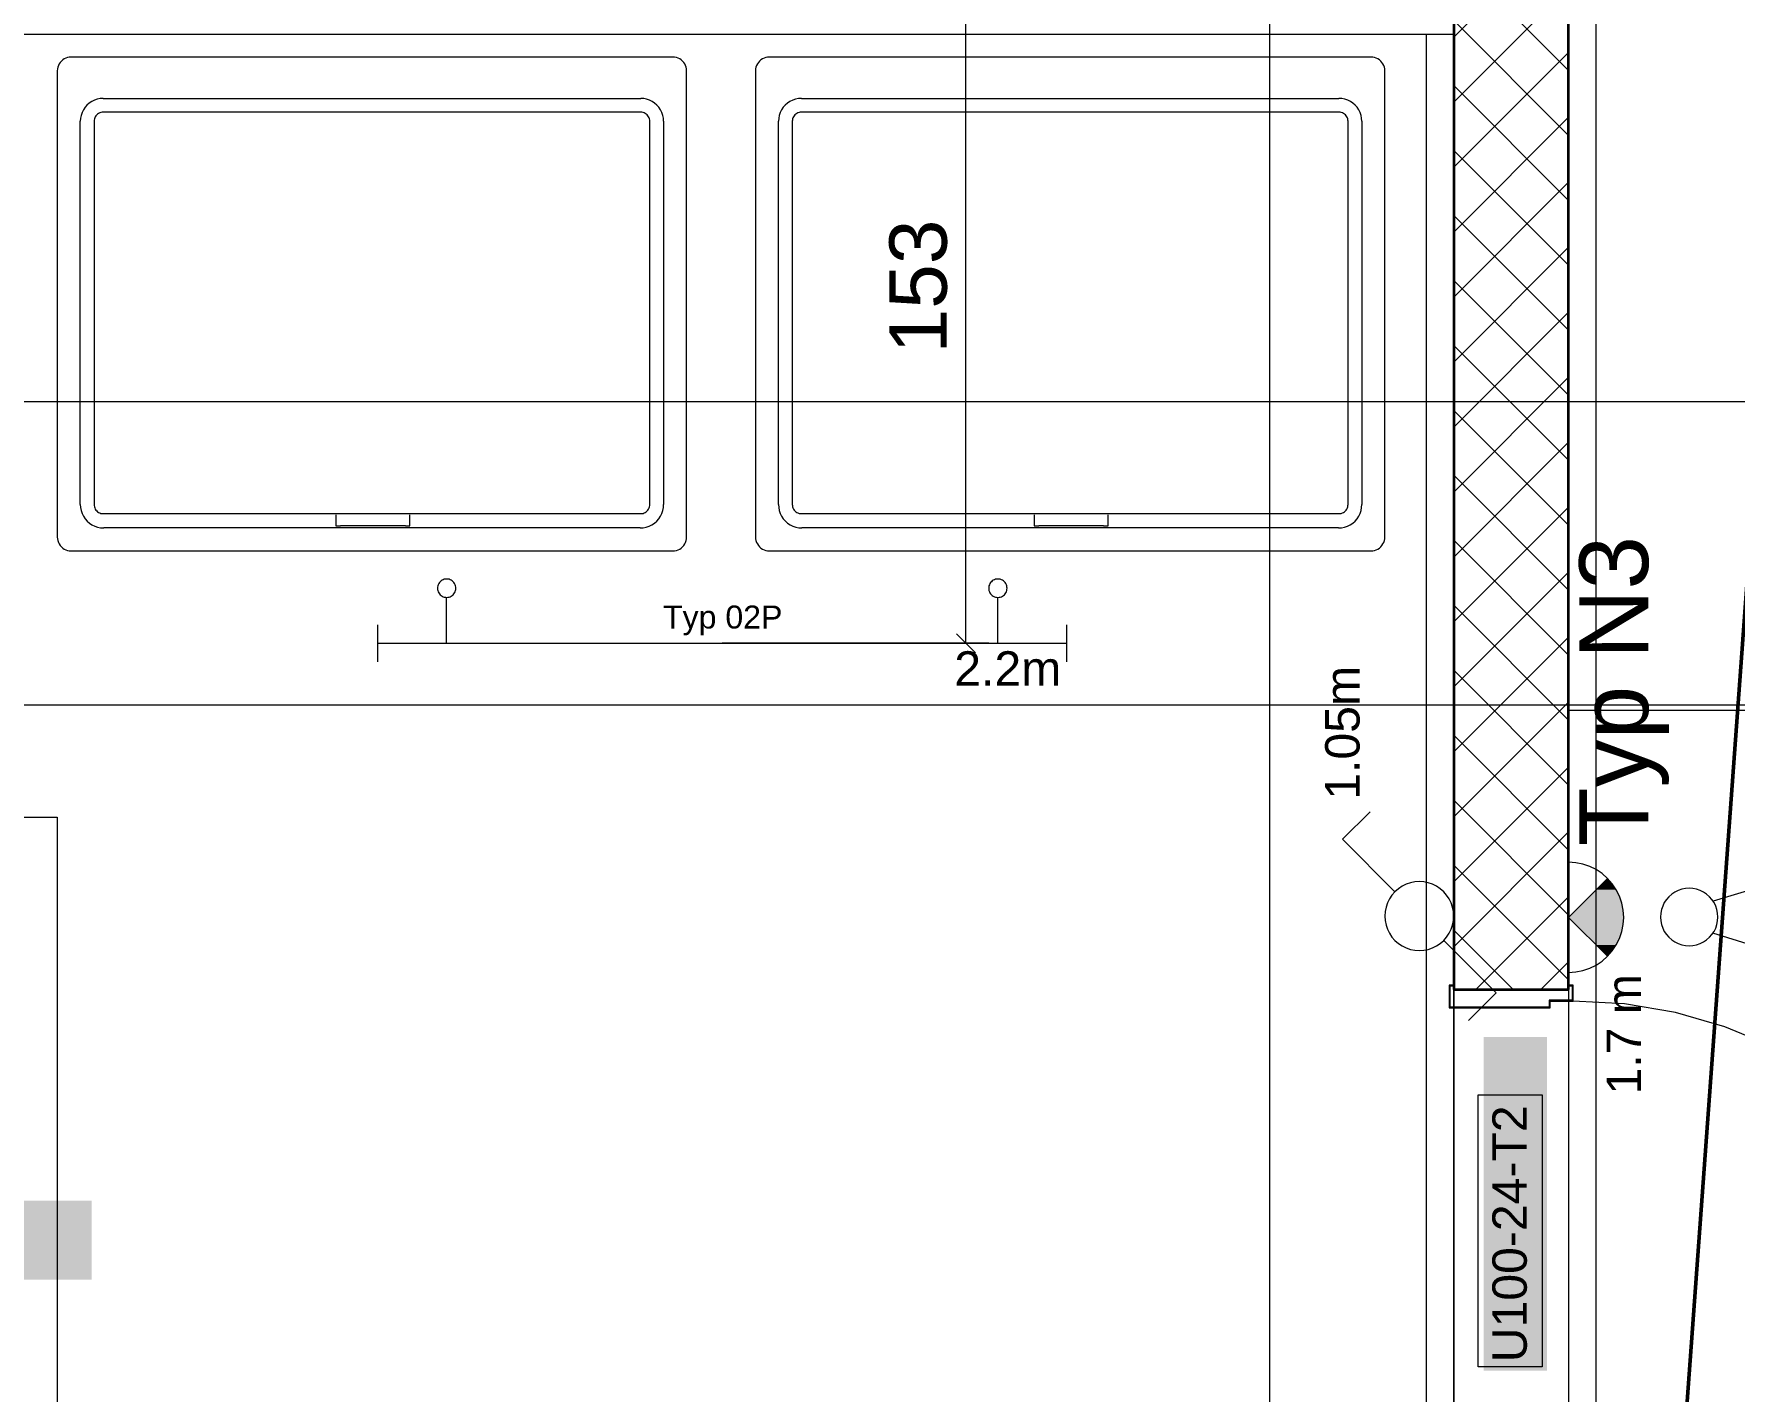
# Model space of a CAD drawing. Extents: x -1132 to 613, y -179 to 712.
# Drawn here: x -597 to -523, y -80.6 to -21.5 of the extents above; entities that cross this region are included whole.
import ezdxf
from ezdxf.lldxf.tags import DXFTag

# ---------------------------------------------------------------- set-up
doc = ezdxf.new("R2010")
doc.units = 0
doc.layers.get('0').update_dxf_attribs({"lineweight": 13})
for name, color, linetype, lineweight in [('A-DETL-____-HDLN', 7, '_Verdeckte Linien_', 9), ('A-DOOR-____-IDEN', 7, 'Continuous', 5), ('A-DOOR-____-OTLN', 7, 'Continuous', 9), ('A-DOOR-FRAM-MCUT', 7, 'Continuous', 9), ('A-DOOR-OPNG-OTLN', 7, 'Continuous', 9), ('A-FLOR-____-OTLN', 7, 'Continuous', 9), ('A-FLOR-____-OVHD', 7, 'Strichpunkt - Fein', 9), ('A-WALL-____-MCUT', 7, 'Continuous', 35), ('A-WALL-____-PATT', 7, 'Continuous', 35), ('Q-SPCQ-____-OTLN', 7, 'Continuous', 9), ('S-GRID-____-OTLN', 7, 'Continuous', 5), ('Text', 7, 'Continuous', 5)]:
    doc.layers.add(name, color=color, linetype=linetype, lineweight=lineweight)
for name, color, linetype, lineweight, true_color in [('EL01_VVV_Mass', 7, 'Continuous', 13, 0xb2b200), ('EL01_WAN_Leuchten', 7, 'Continuous', 13, 0x0080ff), ('EL01_WAN_Leuchtentyp', 7, 'Continuous', 13, 0x0099ff), ('EL01_WAN_Licht', 7, 'Continuous', 13, 0x0080ff), ('EL01_WAN_Notbeleuchtungen', 7, 'Continuous', 13, 0x009900), ('EL01_WAN_Notbeleuchtungentyp', 7, 'Continuous', 13, 0x009900), ('X_Geometrie', 3, 'Continuous', 50, 0x00ff00)]:
    doc.layers.add(name, color=color, linetype=linetype, lineweight=lineweight, true_color=true_color)
doc.styles.get("Standard").update_dxf_attribs({"font": 'arial.ttf'})
tags = doc.linetypes.add('_Rasterlinie_', pattern=[0.375, 0.2, -0.05, 0.075, -0.05]).pattern_tags.tags
tags[10:11] = [DXFTag(74, 4), DXFTag(75, 0), DXFTag(340, '0'), DXFTag(46, 1.0), DXFTag(50, 0.0), DXFTag(44, 0.0), DXFTag(45, 0.0)]
tags[8:9] = [DXFTag(74, 4), DXFTag(75, 0), DXFTag(340, '0'), DXFTag(46, 1.0), DXFTag(50, 0.0), DXFTag(44, 0.0), DXFTag(45, 0.0)]
tags[6:7] = [DXFTag(74, 4), DXFTag(75, 0), DXFTag(340, '0'), DXFTag(46, 1.0), DXFTag(50, 0.0), DXFTag(44, 0.0), DXFTag(45, 0.0)]
tags[4:5] = [DXFTag(74, 4), DXFTag(75, 0), DXFTag(340, '0'), DXFTag(46, 1.0), DXFTag(50, 0.0), DXFTag(44, 0.0), DXFTag(45, 0.0)]
tags = doc.linetypes.add('_Verdeckte Linien_', pattern=[0.15, 0.1, -0.05]).pattern_tags.tags
tags[6:7] = [DXFTag(74, 4), DXFTag(75, 0), DXFTag(340, '0'), DXFTag(46, 1.0), DXFTag(50, 0.0), DXFTag(44, 0.0), DXFTag(45, 0.0)]
tags[4:5] = [DXFTag(74, 4), DXFTag(75, 0), DXFTag(340, '0'), DXFTag(46, 1.0), DXFTag(50, 0.0), DXFTag(44, 0.0), DXFTag(45, 0.0)]
tags = doc.linetypes.add('Grundrissdarstellung Sturz', pattern=[0.25, 0.15, -0.05, 0, -0.05]).pattern_tags.tags
tags[10:11] = [DXFTag(74, 4), DXFTag(75, 0), DXFTag(340, '0'), DXFTag(46, 1.0), DXFTag(50, 0.0), DXFTag(44, 0.0), DXFTag(45, 0.0)]
tags[8:9] = [DXFTag(74, 4), DXFTag(75, 0), DXFTag(340, '0'), DXFTag(46, 1.0), DXFTag(50, 0.0), DXFTag(44, 0.0), DXFTag(45, 0.0)]
tags[6:7] = [DXFTag(74, 4), DXFTag(75, 0), DXFTag(340, '0'), DXFTag(46, 1.0), DXFTag(50, 0.0), DXFTag(44, 0.0), DXFTag(45, 0.0)]
tags[4:5] = [DXFTag(74, 4), DXFTag(75, 0), DXFTag(340, '0'), DXFTag(46, 1.0), DXFTag(50, 0.0), DXFTag(44, 0.0), DXFTag(45, 0.0)]
tags = doc.linetypes.add('Strichpunkt - Fein', pattern=[0.2, 0.1, -0.05, 0, -0.05]).pattern_tags.tags
tags[10:11] = [DXFTag(74, 4), DXFTag(75, 0), DXFTag(340, '0'), DXFTag(46, 1.0), DXFTag(50, 0.0), DXFTag(44, 0.0), DXFTag(45, 0.0)]
tags[8:9] = [DXFTag(74, 4), DXFTag(75, 0), DXFTag(340, '0'), DXFTag(46, 1.0), DXFTag(50, 0.0), DXFTag(44, 0.0), DXFTag(45, 0.0)]
tags[6:7] = [DXFTag(74, 4), DXFTag(75, 0), DXFTag(340, '0'), DXFTag(46, 1.0), DXFTag(50, 0.0), DXFTag(44, 0.0), DXFTag(45, 0.0)]
tags[4:5] = [DXFTag(74, 4), DXFTag(75, 0), DXFTag(340, '0'), DXFTag(46, 1.0), DXFTag(50, 0.0), DXFTag(44, 0.0), DXFTag(45, 0.0)]

# ---------------------------------------------------------------- blocks, each defined once
blk = doc.blocks.new('Referenz-A0UNPDE96I', base_point=(-1115.886, -117.372))
at = {"layer": 'A-DETL-____-HDLN', "color": 0, "linetype": '_Verdeckte Linien_', "ltscale": 0.13}
for p, q in [((-735.315, -37.522), (-510.215, -37.522)), ((-654.015, -55.622), (-596.015, -55.622)), ((-596.015, -55.622), (-596.015, -107.622))]:
    blk.add_line(p, q, dxfattribs=at)
at = {"layer": 'A-DOOR-____-IDEN', "color": 0, "linetype": 'Continuous', "ltscale": 0.13}
for p, q in [((-534.151, -79.543), (-534.151, -67.703)), ((-534.151, -67.703), (-531.371, -67.703)), ((-531.371, -67.703), (-531.371, -79.543)), ((-531.371, -79.543), (-534.151, -79.543))]:
    blk.add_line(p, q, dxfattribs=at)
at = {"layer": 'A-DOOR-____-IDEN', "color": 7, "linetype": 'Continuous', "ltscale": 0.13, "true_color": 0xffffff}
for points in [[(-533.908, -79.718), (-531.149, -79.718), (-533.908, -65.179)], [(-531.149, -79.718), (-533.908, -65.179), (-531.149, -65.179)]]:
    blk.add_solid(points, dxfattribs=at)
at = {"layer": 'A-DOOR-____-OTLN', "color": 0, "linetype": 'Grundrissdarstellung Sturz', "ltscale": 0.13}
for p, q in [((-535.215, -63.122), (-535.215, -84.122)), ((-530.215, -63.122), (-530.215, -84.122))]:
    blk.add_line(p, q, dxfattribs=at)
at = {"layer": 'A-DOOR-FRAM-MCUT', "color": 0, "linetype": 'Continuous', "ltscale": 0.13}
for p, q in [((-535.215, -62.922), (-535.415, -62.922)), ((-535.415, -62.922), (-535.415, -63.922)), ((-530.015, -62.922), (-530.215, -62.922)), ((-530.015, -63.622), (-530.015, -62.922)), ((-535.375, -63.882), (-535.375, -62.962)), ((-535.375, -62.962), (-535.215, -62.962)), ((-530.055, -63.582), (-531.055, -63.582)), ((-531.055, -63.582), (-531.055, -63.882)), ((-531.015, -63.922), (-531.015, -63.622)), ((-531.015, -63.622), (-530.015, -63.622)), ((-530.215, -62.962), (-530.055, -62.962)), ((-530.055, -62.962), (-530.055, -63.582)), ((-535.415, -63.922), (-531.015, -63.922)), ((-531.055, -63.882), (-535.375, -63.882))]:
    blk.add_line(p, q, dxfattribs=at)
at = {"layer": 'A-DOOR-OPNG-OTLN', "color": 0, "linetype": 'Continuous', "ltscale": 0.13}
for p, q in [((-527.775, -63.748), (-530.015, -63.622)), ((-525.564, -64.123), (-527.775, -63.748)), ((-523.409, -64.744), (-525.564, -64.123)), ((-521.337, -65.602), (-523.409, -64.744))]:
    blk.add_line(p, q, dxfattribs=at)
at = {"layer": 'A-FLOR-____-OTLN', "color": 0, "linetype": 'Continuous', "ltscale": 0.13}
for p, q in [((-504.215, -50.972), (-530.215, -50.972)), ((-535.215, -63.882), (-535.215, -63.122)), ((-530.215, -63.122), (-530.215, -63.582)), ((-530.215, -63.622), (-530.215, -83.622)), ((-535.215, -83.324), (-535.215, -63.92))]:
    blk.add_line(p, q, dxfattribs=at)
at = {"layer": 'A-FLOR-____-OVHD', "color": 0, "linetype": 'Strichpunkt - Fein', "ltscale": 0.13}
for p, q in [((-529.015, -107.622), (-529.015, 223.278)), ((-536.415, -21.522), (-536.415, -106.422))]:
    blk.add_line(p, q, dxfattribs=at)
at = {"layer": 'A-WALL-____-MCUT', "color": 0, "linetype": 'Continuous', "ltscale": 0.35}
for p, q in [((-530.215, -63.122), (-530.215, 75.478)), ((-535.215, -17.522), (-535.215, -63.122)), ((-535.215, -63.122), (-530.215, -63.122))]:
    blk.add_line(p, q, dxfattribs=at)
at = {"layer": 'A-WALL-____-MCUT', "color": 0, "linetype": 'Continuous', "lineweight": 9, "ltscale": 0.13}
blk.add_line((-708.315, -21.522), (-535.215, -21.522), dxfattribs=at)
at = {"layer": 'A-WALL-____-PATT', "color": 0, "linetype": 'Continuous', "lineweight": 9, "ltscale": 0.13}
for p, q in [((-535.215, -21.662), (-531.074, -17.522)), ((-530.215, -23.105), (-535.215, -18.105)), ((-535.215, -24.491), (-530.215, -19.491)), ((-530.215, -25.934), (-535.215, -20.934)), ((-535.215, -27.319), (-530.215, -22.319)), ((-530.215, -28.762), (-535.215, -23.762)), ((-535.215, -30.148), (-530.215, -25.148)), ((-530.215, -31.591), (-535.215, -26.591)), ((-535.215, -32.976), (-530.215, -27.976)), ((-530.215, -34.419), (-535.215, -29.419)), ((-535.215, -35.805), (-530.215, -30.805)), ((-530.215, -37.247), (-535.215, -32.247)), ((-535.215, -38.633), (-530.215, -33.633)), ((-530.215, -40.076), (-535.215, -35.076)), ((-535.215, -41.461), (-530.215, -36.461)), ((-530.215, -42.904), (-535.215, -37.904)), ((-535.215, -44.29), (-530.215, -39.29)), ((-530.215, -45.733), (-535.215, -40.733)), ((-535.215, -47.118), (-530.215, -42.118)), ((-530.215, -48.561), (-535.215, -43.561)), ((-535.215, -49.947), (-530.215, -44.947)), ((-530.215, -51.39), (-535.215, -46.39)), ((-535.215, -52.775), (-530.215, -47.775)), ((-530.215, -54.218), (-535.215, -49.218)), ((-535.215, -55.604), (-530.215, -50.604)), ((-530.215, -57.046), (-535.215, -52.046)), ((-535.215, -58.432), (-530.215, -53.432)), ((-530.215, -59.875), (-535.215, -54.875)), ((-535.215, -61.26), (-530.215, -56.26)), ((-530.215, -62.703), (-535.215, -57.703)), ((-534.248, -63.122), (-530.215, -59.089)), ((-532.625, -63.122), (-535.215, -60.532)), ((-531.419, -63.122), (-530.215, -61.917))]:
    blk.add_line(p, q, dxfattribs=at)
at = {"layer": 'Q-SPCQ-____-OTLN', "color": 0, "linetype": 'Continuous', "ltscale": 0.13}
for p, q in [((-595.969, -22.892), (-595.994, -22.966)), ((-595.934, -22.822), (-595.969, -22.892)), ((-595.891, -22.756), (-595.934, -22.822)), ((-595.839, -22.697), (-595.891, -22.756)), ((-595.78, -22.646), (-595.839, -22.697)), ((-595.715, -22.602), (-595.78, -22.646)), ((-595.644, -22.567), (-595.715, -22.602)), ((-595.57, -22.542), (-595.644, -22.567)), ((-595.493, -22.527), (-595.57, -22.542)), ((-595.415, -22.522), (-595.493, -22.527)), ((-569.215, -22.522), (-595.415, -22.522)), ((-569.136, -22.527), (-569.215, -22.522)), ((-569.059, -22.542), (-569.136, -22.527)), ((-568.985, -22.567), (-569.059, -22.542)), ((-568.915, -22.602), (-568.985, -22.567)), ((-568.849, -22.646), (-568.915, -22.602)), ((-568.79, -22.697), (-568.849, -22.646)), ((-568.739, -22.756), (-568.79, -22.697)), ((-568.695, -22.822), (-568.739, -22.756)), ((-568.66, -22.892), (-568.695, -22.822)), ((-568.635, -22.966), (-568.66, -22.892)), ((-565.569, -22.892), (-565.594, -22.966)), ((-565.534, -22.822), (-565.569, -22.892)), ((-565.491, -22.756), (-565.534, -22.822)), ((-565.439, -22.697), (-565.491, -22.756)), ((-565.38, -22.646), (-565.439, -22.697)), ((-565.315, -22.602), (-565.38, -22.646)), ((-565.244, -22.567), (-565.315, -22.602)), ((-565.17, -22.542), (-565.244, -22.567)), ((-565.093, -22.527), (-565.17, -22.542)), ((-565.015, -22.522), (-565.093, -22.527)), ((-538.815, -22.522), (-565.015, -22.522)), ((-538.736, -22.527), (-538.815, -22.522)), ((-538.659, -22.542), (-538.736, -22.527)), ((-538.585, -22.567), (-538.659, -22.542)), ((-538.515, -22.602), (-538.585, -22.567)), ((-538.449, -22.646), (-538.515, -22.602)), ((-538.39, -22.697), (-538.449, -22.646)), ((-538.339, -22.756), (-538.39, -22.697)), ((-538.295, -22.822), (-538.339, -22.756)), ((-538.26, -22.892), (-538.295, -22.822)), ((-538.235, -22.966), (-538.26, -22.892)), ((-596.01, -23.043), (-596.015, -23.122)), ((-596.015, -23.122), (-596.015, -43.422)), ((-595.994, -22.966), (-596.01, -23.043)), ((-568.62, -23.043), (-568.635, -22.966)), ((-568.615, -23.122), (-568.62, -23.043)), ((-568.615, -43.422), (-568.615, -23.122)), ((-565.61, -23.043), (-565.615, -23.122)), ((-565.615, -23.122), (-565.615, -43.422)), ((-565.594, -22.966), (-565.61, -23.043)), ((-538.22, -23.043), (-538.235, -22.966)), ((-538.215, -23.122), (-538.22, -23.043)), ((-538.215, -43.422), (-538.215, -23.122)), ((-594.397, -24.398), (-594.515, -24.456)), ((-594.273, -24.356), (-594.397, -24.398)), ((-594.145, -24.33), (-594.273, -24.356)), ((-594.015, -24.322), (-594.145, -24.33)), ((-594.015, -24.322), (-570.615, -24.322)), ((-570.484, -24.33), (-570.615, -24.322)), ((-570.356, -24.356), (-570.484, -24.33)), ((-570.232, -24.398), (-570.356, -24.356)), ((-570.115, -24.456), (-570.232, -24.398)), ((-563.997, -24.398), (-564.115, -24.456)), ((-563.873, -24.356), (-563.997, -24.398)), ((-563.745, -24.33), (-563.873, -24.356)), ((-563.615, -24.322), (-563.745, -24.33)), ((-563.615, -24.322), (-540.215, -24.322)), ((-540.084, -24.33), (-540.215, -24.322)), ((-539.956, -24.356), (-540.084, -24.33)), ((-539.832, -24.398), (-539.956, -24.356)), ((-539.715, -24.456), (-539.832, -24.398)), ((-594.981, -25.063), (-595.006, -25.191)), ((-594.939, -24.939), (-594.981, -25.063)), ((-594.881, -24.822), (-594.939, -24.939)), ((-594.808, -24.713), (-594.881, -24.822)), ((-594.722, -24.615), (-594.808, -24.713)), ((-594.623, -24.528), (-594.722, -24.615)), ((-594.515, -24.456), (-594.623, -24.528)), ((-594.384, -25.169), (-594.401, -25.218)), ((-594.361, -25.122), (-594.384, -25.169)), ((-594.332, -25.078), (-594.361, -25.122)), ((-594.297, -25.039), (-594.332, -25.078)), ((-594.258, -25.004), (-594.297, -25.039)), ((-594.215, -24.975), (-594.258, -25.004)), ((-594.168, -24.952), (-594.215, -24.975)), ((-594.118, -24.935), (-594.168, -24.952)), ((-594.067, -24.925), (-594.118, -24.935)), ((-594.015, -24.922), (-594.067, -24.925)), ((-570.615, -24.922), (-594.015, -24.922)), ((-570.562, -24.925), (-570.615, -24.922)), ((-570.511, -24.935), (-570.562, -24.925)), ((-570.462, -24.952), (-570.511, -24.935)), ((-570.415, -24.975), (-570.462, -24.952)), ((-570.371, -25.004), (-570.415, -24.975)), ((-570.332, -25.039), (-570.371, -25.004)), ((-570.297, -25.078), (-570.332, -25.039)), ((-570.268, -25.122), (-570.297, -25.078)), ((-570.245, -25.169), (-570.268, -25.122)), ((-570.228, -25.218), (-570.245, -25.169)), ((-570.006, -24.528), (-570.115, -24.456)), ((-569.908, -24.615), (-570.006, -24.528)), ((-569.821, -24.713), (-569.908, -24.615)), ((-569.749, -24.822), (-569.821, -24.713)), ((-569.691, -24.939), (-569.749, -24.822)), ((-569.649, -25.063), (-569.691, -24.939)), ((-569.623, -25.191), (-569.649, -25.063)), ((-564.581, -25.063), (-564.606, -25.191)), ((-564.539, -24.939), (-564.581, -25.063)), ((-564.481, -24.822), (-564.539, -24.939)), ((-564.408, -24.713), (-564.481, -24.822)), ((-564.322, -24.615), (-564.408, -24.713)), ((-564.223, -24.528), (-564.322, -24.615)), ((-564.115, -24.456), (-564.223, -24.528)), ((-563.984, -25.169), (-564.001, -25.218)), ((-563.961, -25.122), (-563.984, -25.169)), ((-563.932, -25.078), (-563.961, -25.122)), ((-563.897, -25.039), (-563.932, -25.078)), ((-563.858, -25.004), (-563.897, -25.039)), ((-563.815, -24.975), (-563.858, -25.004)), ((-563.768, -24.952), (-563.815, -24.975)), ((-563.718, -24.935), (-563.768, -24.952)), ((-563.667, -24.925), (-563.718, -24.935)), ((-563.615, -24.922), (-563.667, -24.925)), ((-540.215, -24.922), (-563.615, -24.922)), ((-540.162, -24.925), (-540.215, -24.922)), ((-540.111, -24.935), (-540.162, -24.925)), ((-540.062, -24.952), (-540.111, -24.935)), ((-540.015, -24.975), (-540.062, -24.952)), ((-539.971, -25.004), (-540.015, -24.975)), ((-539.932, -25.039), (-539.971, -25.004)), ((-539.897, -25.078), (-539.932, -25.039)), ((-539.868, -25.122), (-539.897, -25.078)), ((-539.845, -25.169), (-539.868, -25.122)), ((-539.828, -25.218), (-539.845, -25.169)), ((-539.606, -24.528), (-539.715, -24.456)), ((-539.508, -24.615), (-539.606, -24.528)), ((-539.421, -24.713), (-539.508, -24.615)), ((-539.349, -24.822), (-539.421, -24.713)), ((-539.291, -24.939), (-539.349, -24.822)), ((-539.249, -25.063), (-539.291, -24.939)), ((-539.223, -25.191), (-539.249, -25.063)), ((-595.006, -25.191), (-595.015, -25.322)), ((-595.015, -42.002), (-595.015, -25.322)), ((-594.411, -25.27), (-594.415, -25.322)), ((-594.415, -25.322), (-594.415, -42.002)), ((-594.401, -25.218), (-594.411, -25.27)), ((-570.218, -25.27), (-570.228, -25.218)), ((-570.215, -25.322), (-570.218, -25.27)), ((-570.215, -42.002), (-570.215, -25.322)), ((-569.615, -25.322), (-569.623, -25.191)), ((-569.615, -25.322), (-569.615, -42.002)), ((-564.606, -25.191), (-564.615, -25.322)), ((-564.615, -42.002), (-564.615, -25.322)), ((-564.011, -25.27), (-564.015, -25.322)), ((-564.015, -25.322), (-564.015, -42.002)), ((-564.001, -25.218), (-564.011, -25.27)), ((-539.818, -25.27), (-539.828, -25.218)), ((-539.815, -25.322), (-539.818, -25.27)), ((-539.815, -42.002), (-539.815, -25.322)), ((-539.215, -25.322), (-539.223, -25.191)), ((-539.215, -25.322), (-539.215, -42.002)), ((-595.015, -42.002), (-595.006, -42.135)), ((-595.006, -42.135), (-594.98, -42.266)), ((-594.415, -42.002), (-594.411, -42.054)), ((-594.411, -42.054), (-594.401, -42.105)), ((-594.401, -42.105), (-594.384, -42.155)), ((-594.384, -42.155), (-594.361, -42.202)), ((-594.361, -42.202), (-594.332, -42.245)), ((-570.297, -42.245), (-570.268, -42.202)), ((-570.268, -42.202), (-570.245, -42.155)), ((-570.245, -42.155), (-570.228, -42.105)), ((-570.228, -42.105), (-570.218, -42.054)), ((-570.218, -42.054), (-570.215, -42.002)), ((-569.649, -42.266), (-569.623, -42.135)), ((-569.623, -42.135), (-569.615, -42.002)), ((-564.615, -42.002), (-564.606, -42.135)), ((-564.606, -42.135), (-564.58, -42.266)), ((-564.015, -42.002), (-564.011, -42.054)), ((-564.011, -42.054), (-564.001, -42.105)), ((-564.001, -42.105), (-563.984, -42.155)), ((-563.984, -42.155), (-563.961, -42.202)), ((-563.961, -42.202), (-563.932, -42.245)), ((-539.897, -42.245), (-539.868, -42.202)), ((-539.868, -42.202), (-539.845, -42.155)), ((-539.845, -42.155), (-539.828, -42.105)), ((-539.828, -42.105), (-539.818, -42.054)), ((-539.818, -42.054), (-539.815, -42.002)), ((-539.249, -42.266), (-539.223, -42.135)), ((-539.223, -42.135), (-539.215, -42.002)), ((-594.98, -42.266), (-594.937, -42.392)), ((-594.937, -42.392), (-594.878, -42.512)), ((-594.878, -42.512), (-594.804, -42.623)), ((-594.804, -42.623), (-594.716, -42.723)), ((-594.716, -42.723), (-594.616, -42.811)), ((-594.616, -42.811), (-594.505, -42.885)), ((-594.505, -42.885), (-594.385, -42.944)), ((-594.385, -42.944), (-594.259, -42.987)), ((-594.332, -42.245), (-594.297, -42.284)), ((-594.297, -42.284), (-594.258, -42.319)), ((-594.258, -42.319), (-594.215, -42.348)), ((-594.215, -42.348), (-594.168, -42.371)), ((-594.168, -42.371), (-594.118, -42.388)), ((-594.118, -42.388), (-594.067, -42.398)), ((-594.067, -42.398), (-594.015, -42.402)), ((-594.015, -42.402), (-570.615, -42.402)), ((-583.881, -42.446), (-583.881, -42.931)), ((-583.881, -42.931), (-583.681, -42.931)), ((-580.859, -42.931), (-583.681, -42.931)), ((-580.859, -42.931), (-580.659, -42.931)), ((-580.659, -42.931), (-580.659, -42.446)), ((-570.615, -42.402), (-570.562, -42.398)), ((-570.562, -42.398), (-570.511, -42.388)), ((-570.511, -42.388), (-570.462, -42.371)), ((-570.462, -42.371), (-570.415, -42.348)), ((-570.415, -42.348), (-570.371, -42.319)), ((-570.371, -42.319), (-570.332, -42.284)), ((-570.371, -42.987), (-570.244, -42.944)), ((-570.332, -42.284), (-570.297, -42.245)), ((-570.244, -42.944), (-570.125, -42.885)), ((-570.125, -42.885), (-570.014, -42.811)), ((-570.014, -42.811), (-569.913, -42.723)), ((-569.913, -42.723), (-569.825, -42.623)), ((-569.825, -42.623), (-569.751, -42.512)), ((-569.751, -42.512), (-569.692, -42.392)), ((-569.692, -42.392), (-569.649, -42.266)), ((-564.58, -42.266), (-564.537, -42.392)), ((-564.537, -42.392), (-564.478, -42.512)), ((-564.478, -42.512), (-564.404, -42.623)), ((-564.404, -42.623), (-564.316, -42.723)), ((-564.316, -42.723), (-564.216, -42.811)), ((-564.216, -42.811), (-564.105, -42.885)), ((-564.105, -42.885), (-563.985, -42.944)), ((-563.985, -42.944), (-563.859, -42.987)), ((-563.932, -42.245), (-563.897, -42.284)), ((-563.897, -42.284), (-563.858, -42.319)), ((-563.858, -42.319), (-563.815, -42.348)), ((-563.815, -42.348), (-563.768, -42.371)), ((-563.768, -42.371), (-563.718, -42.388)), ((-563.718, -42.388), (-563.667, -42.398)), ((-563.667, -42.398), (-563.615, -42.402)), ((-563.615, -42.402), (-540.215, -42.402)), ((-553.481, -42.446), (-553.481, -42.931)), ((-553.481, -42.931), (-553.281, -42.931)), ((-550.459, -42.931), (-553.281, -42.931)), ((-550.459, -42.931), (-550.259, -42.931)), ((-550.259, -42.931), (-550.259, -42.446)), ((-540.215, -42.402), (-540.162, -42.398)), ((-540.162, -42.398), (-540.111, -42.388)), ((-540.111, -42.388), (-540.062, -42.371)), ((-540.062, -42.371), (-540.015, -42.348)), ((-540.015, -42.348), (-539.971, -42.319)), ((-539.971, -42.319), (-539.932, -42.284)), ((-539.971, -42.987), (-539.844, -42.944)), ((-539.932, -42.284), (-539.897, -42.245)), ((-539.844, -42.944), (-539.725, -42.885)), ((-539.725, -42.885), (-539.614, -42.811)), ((-539.614, -42.811), (-539.513, -42.723)), ((-539.513, -42.723), (-539.425, -42.623)), ((-539.425, -42.623), (-539.351, -42.512)), ((-539.351, -42.512), (-539.292, -42.392)), ((-539.292, -42.392), (-539.249, -42.266)), ((-596.015, -43.422), (-596.01, -43.5)), ((-596.01, -43.5), (-595.994, -43.577)), ((-595.994, -43.577), (-595.969, -43.651)), ((-595.969, -43.651), (-595.934, -43.722)), ((-594.259, -42.987), (-594.128, -43.013)), ((-594.128, -43.013), (-593.994, -43.022)), ((-570.635, -43.022), (-593.994, -43.022)), ((-570.635, -43.022), (-570.502, -43.013)), ((-570.502, -43.013), (-570.371, -42.987)), ((-568.695, -43.722), (-568.66, -43.651)), ((-568.66, -43.651), (-568.635, -43.577)), ((-568.635, -43.577), (-568.62, -43.5)), ((-568.62, -43.5), (-568.615, -43.422)), ((-565.615, -43.422), (-565.61, -43.5)), ((-565.61, -43.5), (-565.594, -43.577)), ((-565.594, -43.577), (-565.569, -43.651)), ((-565.569, -43.651), (-565.534, -43.722)), ((-563.859, -42.987), (-563.728, -43.013)), ((-563.728, -43.013), (-563.594, -43.022)), ((-540.235, -43.022), (-563.594, -43.022)), ((-540.235, -43.022), (-540.102, -43.013)), ((-540.102, -43.013), (-539.971, -42.987)), ((-538.295, -43.722), (-538.26, -43.651)), ((-538.26, -43.651), (-538.235, -43.577)), ((-538.235, -43.577), (-538.22, -43.5)), ((-538.22, -43.5), (-538.215, -43.422)), ((-595.934, -43.722), (-595.891, -43.787)), ((-595.891, -43.787), (-595.839, -43.846)), ((-595.839, -43.846), (-595.78, -43.898)), ((-595.78, -43.898), (-595.715, -43.941)), ((-595.715, -43.941), (-595.644, -43.976)), ((-595.644, -43.976), (-595.57, -44.001)), ((-595.57, -44.001), (-595.493, -44.017)), ((-595.493, -44.017), (-595.415, -44.022)), ((-595.415, -44.022), (-569.215, -44.022)), ((-569.215, -44.022), (-569.136, -44.017)), ((-569.136, -44.017), (-569.059, -44.001)), ((-569.059, -44.001), (-568.985, -43.976)), ((-568.985, -43.976), (-568.915, -43.941)), ((-568.915, -43.941), (-568.849, -43.898)), ((-568.849, -43.898), (-568.79, -43.846)), ((-568.79, -43.846), (-568.739, -43.787)), ((-568.739, -43.787), (-568.695, -43.722)), ((-565.534, -43.722), (-565.491, -43.787)), ((-565.491, -43.787), (-565.439, -43.846)), ((-565.439, -43.846), (-565.38, -43.898)), ((-565.38, -43.898), (-565.315, -43.941)), ((-565.315, -43.941), (-565.244, -43.976)), ((-565.244, -43.976), (-565.17, -44.001)), ((-565.17, -44.001), (-565.093, -44.017)), ((-565.093, -44.017), (-565.015, -44.022)), ((-565.015, -44.022), (-538.815, -44.022)), ((-538.815, -44.022), (-538.736, -44.017)), ((-538.736, -44.017), (-538.659, -44.001)), ((-538.659, -44.001), (-538.585, -43.976)), ((-538.585, -43.976), (-538.515, -43.941)), ((-538.515, -43.941), (-538.449, -43.898)), ((-538.449, -43.898), (-538.39, -43.846)), ((-538.39, -43.846), (-538.339, -43.787)), ((-538.339, -43.787), (-538.295, -43.722))]:
    blk.add_line(p, q, dxfattribs=at)
at = {"layer": 'S-GRID-____-OTLN', "color": 0, "linetype": '_Rasterlinie_', "ltscale": 0.13}
for p, q in [((-543.215, -113.603), (-543.215, 631.478)), ((-1107.612, -50.722), (103.376, -50.722))]:
    blk.add_line(p, q, dxfattribs=at)
at = {"layer": 'Text', "color": 7, "linetype": 'Continuous', "ltscale": 0.13, "true_color": 0xffffff}
for points in [[(-644.488, -75.756), (-594.525, -75.756), (-644.488, -72.309)], [(-594.525, -75.756), (-644.488, -72.309), (-594.525, -72.309)]]:
    blk.add_solid(points, dxfattribs=at)
at = {"layer": 'X_Geometrie', "color": 0, "linetype": 'Continuous', "ltscale": 0.5}
blk.add_line((-499.991, 262.866), (-526.732, -104.18), dxfattribs=at)
at = {"layer": 'A-DOOR-____-IDEN', "color": 0, "linetype": 'Continuous', "ltscale": 0.13, "insert": (-533.533, -79.343), "char_height": 1.5, "attachment_point": 1, "rotation": 90}
blk.add_mtext('{\\fArial;U100-24-T2}', dxfattribs=at)
blk = doc.blocks.new('Schalter_ Schema 3_ UP-A0UNPDXR6I', base_point=(-540.055, -64.461))
at = {"color": 0, "lineweight": -2}
for p, q in [((-540.055, -56.579), (-538.859, -55.383)), ((-537.773, -58.861), (-540.055, -56.579)), ((-537.101, -58.473), (-537.287, -58.536)), ((-536.908, -58.435), (-537.101, -58.473)), ((-536.713, -58.422), (-536.908, -58.435)), ((-536.517, -58.435), (-536.713, -58.422)), ((-536.324, -58.473), (-536.517, -58.435)), ((-536.139, -58.536), (-536.324, -58.473)), ((-538.012, -59.172), (-538.098, -59.348)), ((-537.903, -59.009), (-538.012, -59.172)), ((-537.773, -58.861), (-537.903, -59.009)), ((-537.626, -58.732), (-537.773, -58.861)), ((-537.463, -58.623), (-537.626, -58.732)), ((-537.287, -58.536), (-537.463, -58.623)), ((-535.963, -58.623), (-536.139, -58.536)), ((-535.8, -58.732), (-535.963, -58.623)), ((-535.652, -58.861), (-535.8, -58.732)), ((-535.523, -59.009), (-535.652, -58.861)), ((-535.414, -59.172), (-535.523, -59.009)), ((-535.327, -59.348), (-535.414, -59.172)), ((-538.2, -59.726), (-538.213, -59.922)), ((-538.213, -59.922), (-538.2, -60.118)), ((-538.162, -59.534), (-538.2, -59.726)), ((-538.098, -59.348), (-538.162, -59.534)), ((-535.264, -59.534), (-535.327, -59.348)), ((-535.225, -59.726), (-535.264, -59.534)), ((-535.213, -59.922), (-535.225, -59.726)), ((-535.225, -60.118), (-535.213, -59.922)), ((-538.2, -60.118), (-538.162, -60.31)), ((-538.162, -60.31), (-538.098, -60.496)), ((-538.098, -60.496), (-538.012, -60.672)), ((-538.012, -60.672), (-537.903, -60.835)), ((-535.523, -60.835), (-535.414, -60.672)), ((-535.414, -60.672), (-535.327, -60.496)), ((-535.327, -60.496), (-535.264, -60.31)), ((-535.264, -60.31), (-535.225, -60.118)), ((-537.903, -60.835), (-537.773, -60.982)), ((-537.773, -60.982), (-537.626, -61.112)), ((-537.626, -61.112), (-537.463, -61.221)), ((-537.463, -61.221), (-537.287, -61.308)), ((-537.287, -61.308), (-537.101, -61.371)), ((-537.101, -61.371), (-536.908, -61.409)), ((-536.908, -61.409), (-536.713, -61.422)), ((-536.713, -61.422), (-536.517, -61.409)), ((-536.517, -61.409), (-536.324, -61.371)), ((-536.324, -61.371), (-536.139, -61.308)), ((-536.139, -61.308), (-535.963, -61.221)), ((-535.963, -61.221), (-535.8, -61.112)), ((-535.8, -61.112), (-535.652, -60.982)), ((-535.652, -60.982), (-535.523, -60.835)), ((-535.652, -60.982), (-533.37, -63.264)), ((-533.37, -63.264), (-534.566, -64.461))]:
    blk.add_line(p, q, dxfattribs=at)
blk = doc.blocks.new('Absolute Höhe-A0UNPDXT6I', base_point=(-540.813, -54.855))
at = {"color": 0, "lineweight": -2, "insert": (-540.813, -54.855), "char_height": 1.5, "attachment_point": 1, "rotation": 90}
blk.add_mtext('{\\fArial;1.05m}', dxfattribs=at)
blk = doc.blocks.new('Notleuchte Wand-A0UNPEO56I', base_point=(-530.213, -62.376))
at = {"color": 0, "lineweight": -2}
for p, q in [((-529.899, -57.597), (-530.213, -57.577)), ((-530.213, -57.577), (-530.213, -62.376)), ((-529.592, -57.659), (-529.899, -57.597)), ((-529.294, -57.76), (-529.592, -57.659)), ((-529.013, -57.898), (-529.294, -57.76)), ((-528.516, -58.28), (-530.213, -59.976)), ((-528.752, -58.073), (-529.013, -57.898)), ((-528.516, -58.28), (-528.752, -58.073)), ((-528.309, -58.516), (-528.516, -58.28)), ((-528.135, -58.777), (-528.309, -58.516)), ((-527.996, -59.058), (-528.135, -58.777)), ((-527.895, -59.355), (-527.996, -59.058)), ((-530.213, -59.976), (-528.516, -61.673)), ((-527.834, -59.663), (-527.895, -59.355)), ((-527.813, -59.976), (-527.834, -59.663)), ((-527.834, -60.289), (-527.813, -59.976)), ((-527.996, -60.894), (-527.895, -60.597)), ((-527.895, -60.597), (-527.834, -60.289)), ((-528.516, -61.673), (-528.309, -61.437)), ((-528.309, -61.437), (-528.135, -61.176)), ((-528.135, -61.176), (-527.996, -60.894)), ((-529.592, -62.294), (-529.294, -62.193)), ((-529.294, -62.193), (-529.013, -62.054)), ((-529.013, -62.054), (-528.752, -61.88)), ((-528.752, -61.88), (-528.516, -61.673)), ((-530.213, -62.376), (-529.899, -62.355)), ((-529.899, -62.355), (-529.592, -62.294))]:
    blk.add_line(p, q, dxfattribs=at)
for points in [[(-528.135, -58.777), (-529.013, -58.777), (-528.516, -58.28)], [(-527.895, -59.355), (-529.592, -59.355), (-528.135, -58.777)], [(-529.592, -59.355), (-528.135, -58.777), (-529.013, -58.777)], [(-527.813, -59.976), (-530.213, -59.976), (-527.895, -59.355)], [(-530.213, -59.976), (-527.895, -59.355), (-529.592, -59.355)], [(-529.592, -60.597), (-527.813, -59.976), (-530.213, -59.976)], [(-527.813, -59.976), (-530.213, -59.976), (-527.813, -59.976)], [(-530.213, -59.976), (-527.813, -59.976), (-530.213, -59.976)], [(-527.895, -60.597), (-529.592, -60.597), (-527.813, -59.976)], [(-529.013, -61.176), (-527.895, -60.597), (-529.592, -60.597)], [(-528.135, -61.176), (-529.013, -61.176), (-527.895, -60.597)], [(-528.516, -61.673), (-528.135, -61.176), (-529.013, -61.176)]]:
    blk.add_solid(points, dxfattribs=at)
blk = doc.blocks.new('Bemerkung 1-A0UNPEO76I', base_point=(-529.748, -56.881))
at = {"color": 0, "lineweight": -2, "insert": (-529.748, -56.881), "char_height": 3, "attachment_point": 1, "rotation": 90}
blk.add_mtext('{\\fArial;Typ N3}', dxfattribs=at)
blk = doc.blocks.new('Absolute Höhe-A0UNPEO96I', base_point=(-528.559, -67.687))
at = {"color": 0, "lineweight": -2, "insert": (-528.559, -67.687), "char_height": 1.5, "attachment_point": 1, "rotation": 90}
blk.add_mtext('{\\fArial;1.7 m}', dxfattribs=at)
blk = doc.blocks.new('Bewegungsmelder 180°_ UP-A0UNPEOP6I', base_point=(-526.213, -61.536))
at = {"color": 0, "lineweight": -2}
for p, q in [((-521.117, -58.433), (-523.919, -59.274)), ((-520.955, -58.93), (-521.12, -58.425)), ((-525.954, -59.201), (-526.045, -59.337)), ((-525.847, -59.078), (-525.954, -59.201)), ((-525.724, -58.97), (-525.847, -59.078)), ((-525.588, -58.879), (-525.724, -58.97)), ((-525.441, -58.807), (-525.588, -58.879)), ((-525.286, -58.754), (-525.441, -58.807)), ((-525.126, -58.722), (-525.286, -58.754)), ((-524.963, -58.712), (-525.126, -58.722)), ((-524.799, -58.722), (-524.963, -58.712)), ((-524.639, -58.754), (-524.799, -58.722)), ((-524.484, -58.807), (-524.639, -58.754)), ((-524.338, -58.879), (-524.484, -58.807)), ((-524.202, -58.97), (-524.338, -58.879)), ((-524.079, -59.078), (-524.202, -58.97)), ((-523.971, -59.201), (-524.079, -59.078)), ((-523.88, -59.337), (-523.971, -59.201)), ((-520.856, -59.452), (-520.955, -58.93)), ((-526.202, -59.799), (-526.213, -59.962)), ((-526.213, -59.962), (-526.202, -60.125)), ((-526.17, -59.638), (-526.202, -59.799)), ((-526.117, -59.483), (-526.17, -59.638)), ((-526.045, -59.337), (-526.117, -59.483)), ((-523.808, -59.483), (-523.88, -59.337)), ((-523.755, -59.638), (-523.808, -59.483)), ((-523.723, -59.799), (-523.755, -59.638)), ((-523.713, -59.962), (-523.723, -59.799)), ((-523.723, -60.125), (-523.713, -59.962)), ((-520.861, -60.512), (-520.824, -59.982)), ((-520.824, -59.982), (-520.856, -59.452)), ((-526.202, -60.125), (-526.17, -60.285)), ((-526.17, -60.285), (-526.117, -60.44)), ((-526.117, -60.44), (-526.045, -60.587)), ((-526.045, -60.587), (-525.954, -60.723)), ((-525.954, -60.723), (-525.847, -60.846)), ((-524.079, -60.846), (-523.971, -60.723)), ((-523.971, -60.723), (-523.88, -60.587)), ((-521.135, -61.536), (-523.932, -60.669)), ((-523.88, -60.587), (-523.808, -60.44)), ((-523.808, -60.44), (-523.755, -60.285)), ((-523.755, -60.285), (-523.723, -60.125)), ((-520.965, -61.032), (-520.861, -60.512)), ((-525.847, -60.846), (-525.724, -60.953)), ((-525.724, -60.953), (-525.588, -61.044)), ((-525.588, -61.044), (-525.441, -61.117)), ((-525.441, -61.117), (-525.286, -61.169)), ((-525.286, -61.169), (-525.126, -61.201)), ((-525.126, -61.201), (-524.963, -61.212)), ((-524.963, -61.212), (-524.799, -61.201)), ((-524.799, -61.201), (-524.639, -61.169)), ((-524.639, -61.169), (-524.484, -61.117)), ((-524.484, -61.117), (-524.338, -61.044)), ((-524.338, -61.044), (-524.202, -60.953)), ((-524.202, -60.953), (-524.079, -60.846)), ((-521.135, -61.536), (-520.965, -61.032))]:
    blk.add_line(p, q, dxfattribs=at)
blk = doc.blocks.new('LED-Langfeldleuchte 37W-A0UNPFL36I', base_point=(-582.063, -48.847))
at = {"color": 0, "lineweight": -2}
for p, q in [((-579.459, -45.595), (-579.463, -45.647)), ((-579.463, -45.647), (-579.459, -45.699)), ((-579.449, -45.543), (-579.459, -45.595)), ((-579.459, -45.699), (-579.449, -45.75)), ((-579.432, -45.494), (-579.449, -45.543)), ((-579.449, -45.75), (-579.432, -45.8)), ((-579.409, -45.447), (-579.432, -45.494)), ((-579.432, -45.8), (-579.409, -45.847)), ((-579.38, -45.403), (-579.409, -45.447)), ((-579.409, -45.847), (-579.38, -45.89)), ((-579.346, -45.364), (-579.38, -45.403)), ((-579.38, -45.89), (-579.346, -45.93)), ((-579.306, -45.329), (-579.346, -45.364)), ((-579.263, -45.3), (-579.306, -45.329)), ((-579.216, -45.277), (-579.263, -45.3)), ((-579.166, -45.26), (-579.216, -45.277)), ((-579.115, -45.25), (-579.166, -45.26)), ((-579.063, -45.247), (-579.115, -45.25)), ((-579.01, -45.25), (-579.063, -45.247)), ((-578.959, -45.26), (-579.01, -45.25)), ((-578.91, -45.277), (-578.959, -45.26)), ((-578.863, -45.3), (-578.91, -45.277)), ((-578.819, -45.329), (-578.863, -45.3)), ((-578.78, -45.364), (-578.819, -45.329)), ((-578.745, -45.403), (-578.78, -45.364)), ((-578.78, -45.93), (-578.745, -45.89)), ((-578.716, -45.447), (-578.745, -45.403)), ((-578.745, -45.89), (-578.716, -45.847)), ((-578.693, -45.494), (-578.716, -45.447)), ((-578.716, -45.847), (-578.693, -45.8)), ((-578.676, -45.543), (-578.693, -45.494)), ((-578.693, -45.8), (-578.676, -45.75)), ((-578.666, -45.595), (-578.676, -45.543)), ((-578.676, -45.75), (-578.666, -45.699)), ((-578.663, -45.647), (-578.666, -45.595)), ((-578.666, -45.699), (-578.663, -45.647)), ((-555.459, -45.595), (-555.463, -45.647)), ((-555.463, -45.647), (-555.459, -45.699)), ((-555.449, -45.543), (-555.459, -45.595)), ((-555.459, -45.699), (-555.449, -45.75)), ((-555.432, -45.494), (-555.449, -45.543)), ((-555.449, -45.75), (-555.432, -45.8)), ((-555.409, -45.447), (-555.432, -45.494)), ((-555.432, -45.8), (-555.409, -45.847)), ((-555.38, -45.403), (-555.409, -45.447)), ((-555.409, -45.847), (-555.38, -45.89)), ((-555.346, -45.364), (-555.38, -45.403)), ((-555.38, -45.89), (-555.346, -45.93)), ((-555.306, -45.329), (-555.346, -45.364)), ((-555.263, -45.3), (-555.306, -45.329)), ((-555.216, -45.277), (-555.263, -45.3)), ((-555.166, -45.26), (-555.216, -45.277)), ((-555.115, -45.25), (-555.166, -45.26)), ((-555.063, -45.247), (-555.115, -45.25)), ((-555.01, -45.25), (-555.063, -45.247)), ((-554.959, -45.26), (-555.01, -45.25)), ((-554.91, -45.277), (-554.959, -45.26)), ((-554.863, -45.3), (-554.91, -45.277)), ((-554.819, -45.329), (-554.863, -45.3)), ((-554.78, -45.364), (-554.819, -45.329)), ((-554.745, -45.403), (-554.78, -45.364)), ((-554.78, -45.93), (-554.745, -45.89)), ((-554.716, -45.447), (-554.745, -45.403)), ((-554.745, -45.89), (-554.716, -45.847)), ((-554.693, -45.494), (-554.716, -45.447)), ((-554.716, -45.847), (-554.693, -45.8)), ((-554.676, -45.543), (-554.693, -45.494)), ((-554.693, -45.8), (-554.676, -45.75)), ((-554.666, -45.595), (-554.676, -45.543)), ((-554.676, -45.75), (-554.666, -45.699)), ((-554.663, -45.647), (-554.666, -45.595)), ((-554.666, -45.699), (-554.663, -45.647)), ((-579.346, -45.93), (-579.306, -45.964)), ((-579.306, -45.964), (-579.263, -45.993)), ((-579.263, -45.993), (-579.216, -46.016)), ((-579.216, -46.016), (-579.166, -46.033)), ((-579.166, -46.033), (-579.115, -46.043)), ((-579.115, -46.043), (-579.063, -46.047)), ((-579.063, -46.047), (-579.01, -46.043)), ((-579.063, -48.047), (-579.063, -46.047)), ((-579.01, -46.043), (-578.959, -46.033)), ((-578.959, -46.033), (-578.91, -46.016)), ((-578.91, -46.016), (-578.863, -45.993)), ((-578.863, -45.993), (-578.819, -45.964)), ((-578.819, -45.964), (-578.78, -45.93)), ((-555.346, -45.93), (-555.306, -45.964)), ((-555.306, -45.964), (-555.263, -45.993)), ((-555.263, -45.993), (-555.216, -46.016)), ((-555.216, -46.016), (-555.166, -46.033)), ((-555.166, -46.033), (-555.115, -46.043)), ((-555.115, -46.043), (-555.063, -46.047)), ((-555.063, -46.047), (-555.01, -46.043)), ((-555.063, -48.047), (-555.063, -46.047)), ((-555.01, -46.043), (-554.959, -46.033)), ((-554.959, -46.033), (-554.91, -46.016)), ((-554.91, -46.016), (-554.863, -45.993)), ((-554.863, -45.993), (-554.819, -45.964)), ((-554.819, -45.964), (-554.78, -45.93)), ((-582.063, -48.847), (-582.063, -47.247)), ((-552.063, -48.847), (-552.063, -47.247)), ((-582.063, -48.047), (-552.063, -48.047))]:
    blk.add_line(p, q, dxfattribs=at)
blk = doc.blocks.new('Bemerkung 1-A0UNPFL56I', base_point=(-569.644, -47.402))
at = {"color": 0, "lineweight": -2, "insert": (-569.644, -46.402), "char_height": 1, "attachment_point": 1}
blk.add_mtext('{\\fArial;Typ 02P}', dxfattribs=at)
blk = doc.blocks.new('Bauteilbeschriftung-A0UNPFL76I', base_point=(-556.96, -49.894))
at = {"color": 0, "linetype": 'ByBlock', "lineweight": -2, "ltscale": 0.13, "insert": (-556.96, -48.394), "char_height": 1.5, "attachment_point": 1}
blk.add_mtext('{\\fArial;2.2m}', dxfattribs=at)
blk = doc.blocks.new('Maß-A0UNPG096I', base_point=(-567.063, -48.46))
at = {"color": 0, "lineweight": -2}
for p, q in [((-557.454, -17.522), (-535.213, -17.522)), ((-556.868, -17.108), (-556.041, -17.935)), ((-556.454, -48.047), (-556.454, -17.522)), ((-555.454, -48.047), (-567.063, -48.047)), ((-556.868, -47.633), (-556.041, -48.46))]:
    blk.add_line(p, q, dxfattribs=at)
at = {"color": 0, "lineweight": -2, "insert": (-559.788, -35.426), "char_height": 2.5, "attachment_point": 1, "rotation": 90}
blk.add_mtext('{\\fArial;153}', dxfattribs=at)

msp = doc.modelspace()

# ---------------------------------------------------------------- block references
at = {"color": 9, "lineweight": 25, "ltscale": 0.25, "true_color": 0xc0c0c0}
msp.add_blockref('Referenz-A0UNPDE96I', (-1115.886, -117.372), dxfattribs=at)
at = {"layer": 'EL01_VVV_Mass', "linetype": 'Continuous', "ltscale": 0.13}
msp.add_blockref('Maß-A0UNPG096I', (-567.063, -48.46), dxfattribs=at)
at = {"layer": 'EL01_WAN_Leuchten', "ltscale": 0.13}
for name, p in [('LED-Langfeldleuchte 37W-A0UNPFL36I', (-582.063, -48.847)), ('Bauteilbeschriftung-A0UNPFL76I', (-556.96, -49.894))]:
    msp.add_blockref(name, p, dxfattribs=at)
at = {"layer": 'EL01_WAN_Leuchtentyp', "ltscale": 0.13}
msp.add_blockref('Bemerkung 1-A0UNPFL56I', (-569.644, -47.402), dxfattribs=at)
at = {"layer": 'EL01_WAN_Licht', "linetype": 'Continuous', "ltscale": 0.13}
for name, p in [('Absolute Höhe-A0UNPDXT6I', (-540.813, -54.855)), ('Schalter_ Schema 3_ UP-A0UNPDXR6I', (-540.055, -64.461)), ('Bewegungsmelder 180°_ UP-A0UNPEOP6I', (-526.213, -61.536))]:
    msp.add_blockref(name, p, dxfattribs=at)
at = {"layer": 'EL01_WAN_Notbeleuchtungen', "linetype": 'Continuous', "ltscale": 0.13}
for name, p in [('Notleuchte Wand-A0UNPEO56I', (-530.213, -62.376)), ('Absolute Höhe-A0UNPEO96I', (-528.559, -67.687))]:
    msp.add_blockref(name, p, dxfattribs=at)
at = {"layer": 'EL01_WAN_Notbeleuchtungentyp', "linetype": 'Continuous', "ltscale": 0.13}
msp.add_blockref('Bemerkung 1-A0UNPEO76I', (-529.748, -56.881), dxfattribs=at)

doc.saveas('drawing.dxf')
